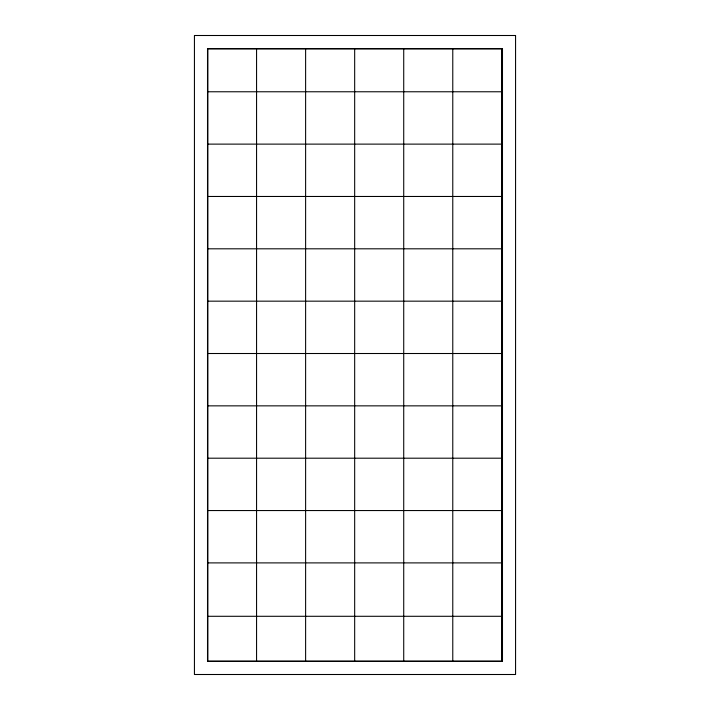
<?xml version="1.0" encoding="UTF-8"?>
<svg xmlns="http://www.w3.org/2000/svg" width="710" height="710" viewBox="0 0 710 710"><rect width="100%" height="100%" fill="white"/><g stroke="black" fill="none" stroke-linecap="round" stroke-linejoin="round"><path stroke-width="1.06" d="M207.844 91.767L501.837 91.767M207.844 144.121L501.837 144.121M207.844 196.466L501.837 196.466M207.844 248.811L501.837 248.811M207.844 301.164L501.837 301.164M207.844 353.509L501.837 353.509M207.844 405.854L501.837 405.854M207.844 458.198L501.837 458.198M207.844 510.552L501.837 510.552M207.844 562.897L501.837 562.897M207.844 616.289L501.837 616.289M501.837 48.91L501.837 661.09M452.776 48.91L452.776 661.09M403.724 48.91L403.724 661.09M354.672 48.91L354.672 661.09M305.62 48.91L305.62 661.09M256.567 48.91L256.567 661.418M515.566 35.5L194.434 35.5L194.434 674.5L515.566 674.5L515.566 35.5M502.485 48.582L207.515 48.582L207.515 661.418L502.485 661.418L502.485 48.582M502.156 48.91L207.844 48.91L207.844 661.09L502.156 661.09L502.156 48.91"/></g></svg>
